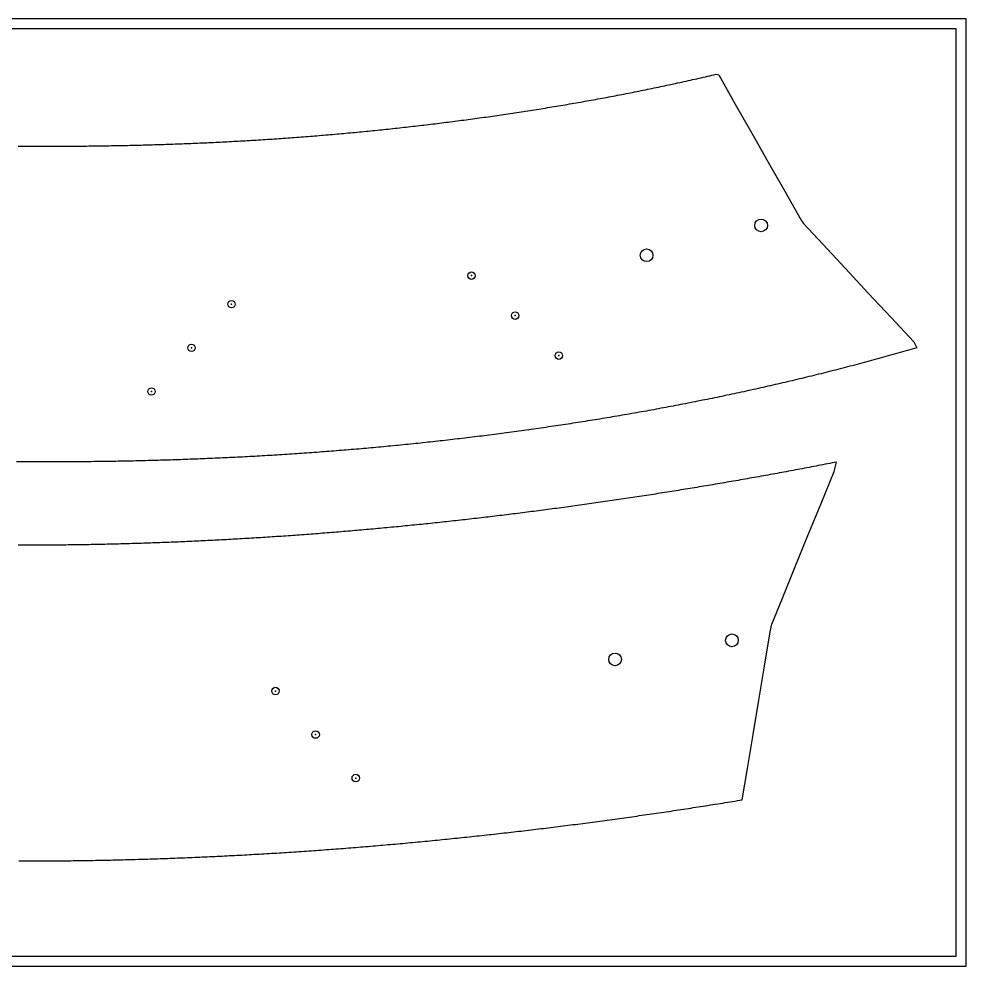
# Model space of a CAD drawing. Extents: x 15 to 497, y 19 to 601.
# Drawn here: x 185.66 to 233.66, y 18.99 to 66.99 of the extents above; entities that cross this region are included whole.
import ezdxf

# ---------------------------------------------------------------- set-up
doc = ezdxf.new("R2010")
doc.units = 0
doc.header["$PDMODE"] = 32
doc.header["$PDSIZE"] = 0.38
doc.layers.get('0').update_dxf_attribs({"linetype": 'CONTINUOUS'})
for name, color, linetype in [('CUT_SHEET', 1, 'CONTINUOUS'), ('DRILLING', 3, 'CONTINUOUS'), ('ENGRAVE', 4, 'CONTINUOUS')]:
    doc.layers.add(name, color=color, linetype=linetype)

# ---------------------------------------------------------------- blocks, each defined once
blk = doc.blocks.new('*U827')
at = {"layer": 'ENGRAVE'}
blk.add_point((0, 0), dxfattribs=at)
blk = doc.blocks.new('*U828')
at = {"layer": 'ENGRAVE', "color": 0, "linetype": 'BYBLOCK'}
for p in [(0, 0), (3, 0), (6, 0)]:
    blk.add_blockref('*U827', p, dxfattribs=at)
blk = doc.blocks.new('*U845')
at = {"layer": 'ENGRAVE'}
blk.add_point((0, 0), dxfattribs=at)
blk = doc.blocks.new('*U846')
at = {"layer": 'ENGRAVE', "color": 0, "linetype": 'BYBLOCK'}
for p in [(0, 0), (3, 0), (6, 0)]:
    blk.add_blockref('*U845', p, dxfattribs=at)
blk = doc.blocks.new('*U847')
at = {"layer": 'ENGRAVE'}
blk.add_point((0, 0), dxfattribs=at)
blk = doc.blocks.new('*U848')
at = {"layer": 'ENGRAVE', "color": 0, "linetype": 'BYBLOCK'}
for p in [(0, 0), (3, 0), (6, 0)]:
    blk.add_blockref('*U847', p, dxfattribs=at)

msp = doc.modelspace()

# ---------------------------------------------------------------- linework, layer by layer
for points in [[(185.614, 60.5474, 0), (185.729, 60.5463, 0), (185.845, 60.5454, 0), (185.961, 60.5445, 0), (186.076, 60.5437, 0), (186.192, 60.543, 0), (186.308, 60.5423, 0), (186.423, 60.5417, 0), (186.539, 60.5412, 0), (186.655, 60.5407, 0), (186.77, 60.5404, 0), (186.886, 60.5401, 0), (187.001, 60.5399, 0), (187.117, 60.5397, 0), (187.233, 60.5396, 0), (187.348, 60.5396, 0), (187.464, 60.5397, 0), (187.579, 60.5399, 0), (187.695, 60.5401, 0), (187.81, 60.5404, 0), (187.926, 60.5407, 0), (188.041, 60.5412, 0), (188.157, 60.5417, 0), (188.272, 60.5423, 0), (188.388, 60.543, 0), (188.503, 60.5437, 0), (188.618, 60.5445, 0), (188.734, 60.5454, 0), (188.849, 60.5464, 0), (188.964, 60.5474, 0), (189.08, 60.5485, 0), (189.195, 60.5497, 0), (189.31, 60.551, 0), (189.426, 60.5523, 0), (189.541, 60.5537, 0), (189.656, 60.5552, 0), (189.772, 60.5568, 0), (189.887, 60.5584, 0), (190.002, 60.5602, 0), (190.117, 60.562, 0), (190.233, 60.5638, 0), (190.348, 60.5658, 0), (190.463, 60.5678, 0), (190.578, 60.5699, 0), (190.693, 60.5721, 0), (190.808, 60.5743, 0), (190.923, 60.5767, 0), (191.039, 60.5791, 0), (191.154, 60.5815, 0), (191.269, 60.5841, 0), (191.384, 60.5867, 0), (191.499, 60.5894, 0), (191.614, 60.5922, 0), (191.729, 60.5951, 0), (191.844, 60.598, 0), (191.959, 60.6011, 0), (192.074, 60.6041, 0), (192.189, 60.6073, 0), (192.304, 60.6106, 0), (192.418, 60.6139, 0), (192.533, 60.6173, 0), (192.648, 60.6208, 0), (192.763, 60.6243, 0), (192.878, 60.628, 0), (192.993, 60.6317, 0), (193.108, 60.6355, 0), (193.222, 60.6394, 0), (193.337, 60.6433, 0), (193.452, 60.6473, 0), (193.567, 60.6514, 0), (193.681, 60.6556, 0), (193.796, 60.6599, 0), (193.911, 60.6642, 0), (194.025, 60.6686, 0), (194.14, 60.6731, 0), (194.255, 60.6777, 0), (194.369, 60.6824, 0), (194.484, 60.6871, 0), (194.598, 60.6919, 0), (194.713, 60.6968, 0), (194.827, 60.7018, 0), (194.942, 60.7068, 0), (195.056, 60.7119, 0), (195.171, 60.7172, 0), (195.285, 60.7224, 0), (195.4, 60.7278, 0), (195.514, 60.7333, 0), (195.628, 60.7388, 0), (195.743, 60.7444, 0), (195.857, 60.7501, 0), (195.972, 60.7558, 0), (196.086, 60.7617, 0), (196.2, 60.7676, 0), (196.314, 60.7736, 0), (196.429, 60.7797, 0), (196.543, 60.7859, 0), (196.657, 60.7921, 0), (196.771, 60.7985, 0), (196.885, 60.8049, 0), (197, 60.8114, 0), (197.114, 60.8179, 0), (197.228, 60.8246, 0), (197.342, 60.8313, 0), (197.456, 60.8381, 0), (197.57, 60.845, 0), (197.684, 60.852, 0), (197.798, 60.8591, 0), (197.912, 60.8662, 0), (198.026, 60.8734, 0), (198.14, 60.8807, 0), (198.254, 60.8881, 0), (198.368, 60.8956, 0), (198.482, 60.9031, 0), (198.596, 60.9107, 0), (198.71, 60.9185, 0), (198.824, 60.9262, 0), (198.937, 60.9341, 0), (199.051, 60.9421, 0), (199.165, 60.9501, 0), (199.279, 60.9582, 0), (199.392, 60.9664, 0), (199.506, 60.9747, 0), (199.62, 60.9831, 0), (199.734, 60.9915, 0), (199.847, 61.0001, 0), (199.961, 61.0087, 0), (200.075, 61.0174, 0), (200.188, 61.0261, 0), (200.302, 61.035, 0), (200.415, 61.0439, 0), (200.529, 61.053, 0), (200.642, 61.0621, 0), (200.756, 61.0713, 0), (200.869, 61.0806, 0), (200.983, 61.0899, 0), (201.096, 61.0994, 0), (201.21, 61.1089, 0), (201.323, 61.1185, 0), (201.437, 61.1282, 0), (201.55, 61.1379, 0), (201.663, 61.1478, 0), (201.777, 61.1577, 0), (201.89, 61.1678, 0), (202.003, 61.1779, 0), (202.117, 61.1881, 0), (202.23, 61.1984, 0), (202.343, 61.2087, 0), (202.456, 61.2192, 0), (202.57, 61.2297, 0), (202.683, 61.2403, 0), (202.796, 61.251, 0), (202.909, 61.2618, 0), (203.022, 61.2726, 0), (203.135, 61.2836, 0), (203.248, 61.2946, 0), (203.361, 61.3057, 0), (203.474, 61.3169, 0), (203.587, 61.3282, 0), (203.7, 61.3396, 0), (203.813, 61.351, 0), (203.926, 61.3626, 0), (204.039, 61.3742, 0), (204.152, 61.3859, 0), (204.265, 61.3977, 0), (204.378, 61.4096, 0), (204.491, 61.4216, 0), (204.604, 61.4336, 0), (204.717, 61.4457, 0), (204.829, 61.458, 0), (204.942, 61.4703, 0), (205.055, 61.4827, 0), (205.168, 61.4951, 0), (205.28, 61.5077, 0), (205.393, 61.5204, 0), (205.506, 61.5331, 0), (205.618, 61.5459, 0), (205.731, 61.5588, 0), (205.844, 61.5718, 0), (205.956, 61.5849, 0), (206.069, 61.598, 0), (206.181, 61.6113, 0), (206.294, 61.6246, 0), (206.406, 61.6381, 0), (206.519, 61.6516, 0), (206.631, 61.6652, 0), (206.744, 61.6788, 0), (206.856, 61.6926, 0), (206.969, 61.7065, 0), (207.081, 61.7204, 0), (207.194, 61.7344, 0), (207.306, 61.7485, 0), (207.418, 61.7627, 0), (207.531, 61.777, 0), (207.643, 61.7914, 0), (207.755, 61.8059, 0), (207.867, 61.8204, 0), (207.98, 61.835, 0), (208.092, 61.8498, 0), (208.204, 61.8646, 0), (208.316, 61.8795, 0), (208.428, 61.8945, 0), (208.541, 61.9095, 0), (208.653, 61.9247, 0), (208.765, 61.9399, 0), (208.877, 61.9553, 0), (208.989, 61.9707, 0), (209.101, 61.9862, 0), (209.213, 62.0018, 0), (209.325, 62.0174, 0), (209.437, 62.0332, 0), (209.549, 62.0491, 0), (209.661, 62.065, 0), (209.773, 62.081, 0), (209.884, 62.0971, 0), (209.996, 62.1133, 0), (210.108, 62.1296, 0), (210.22, 62.146, 0), (210.332, 62.1624, 0), (210.443, 62.179, 0), (210.555, 62.1956, 0), (210.667, 62.2123, 0), (210.778, 62.2291, 0), (210.89, 62.246, 0), (211.001, 62.263, 0), (211.113, 62.2801, 0), (211.224, 62.2973, 0), (211.336, 62.3145, 0), (211.447, 62.3318, 0), (211.559, 62.3493, 0), (211.67, 62.3668, 0), (211.782, 62.3844, 0), (211.893, 62.402, 0), (212.004, 62.4198, 0), (212.115, 62.4377, 0), (212.227, 62.4556, 0), (212.338, 62.4737, 0), (212.449, 62.4918, 0), (212.56, 62.51, 0), (212.671, 62.5283, 0), (212.782, 62.5467, 0), (212.893, 62.5652, 0), (213.004, 62.5837, 0), (213.115, 62.6024, 0), (213.226, 62.6211, 0), (213.337, 62.64, 0), (213.447, 62.6589, 0), (213.558, 62.6779, 0), (213.669, 62.697, 0), (213.779, 62.7162, 0), (213.89, 62.7354, 0), (214.001, 62.7548, 0), (214.111, 62.7743, 0), (214.222, 62.7938, 0), (214.332, 62.8134, 0), (214.443, 62.8331, 0), (214.553, 62.8529, 0), (214.663, 62.8728, 0), (214.773, 62.8928, 0), (214.884, 62.9129, 0), (214.994, 62.9331, 0), (215.104, 62.9533, 0), (215.214, 62.9736, 0), (215.324, 62.9941, 0), (215.434, 63.0146, 0), (215.544, 63.0352, 0), (215.654, 63.0559, 0), (215.764, 63.0767, 0), (215.874, 63.0976, 0), (215.984, 63.1186, 0), (216.093, 63.1396, 0), (216.203, 63.1608, 0), (216.313, 63.1821, 0), (216.422, 63.2034, 0), (216.532, 63.2248, 0), (216.642, 63.2464, 0), (216.751, 63.268, 0), (216.86, 63.2897, 0), (216.97, 63.3115, 0), (217.079, 63.3334, 0), (217.189, 63.3554, 0), (217.298, 63.3774, 0), (217.407, 63.3996, 0), (217.516, 63.4219, 0), (217.625, 63.4442, 0), (217.735, 63.4667, 0), (217.844, 63.4892, 0), (217.953, 63.5119, 0), (218.062, 63.5346, 0), (218.17, 63.5574, 0), (218.279, 63.5803, 0), (218.388, 63.6033, 0), (218.497, 63.6264, 0), (218.606, 63.6496, 0), (218.714, 63.6729, 0), (218.823, 63.6963, 0), (218.932, 63.7198, 0), (219.04, 63.7434, 0), (219.149, 63.767, 0), (219.257, 63.7908, 0), (219.366, 63.8147, 0), (219.474, 63.8386, 0), (219.582, 63.8626, 0), (219.691, 63.8868, 0), (219.799, 63.911, 0), (219.907, 63.9354, 0), (220.015, 63.9598, 0), (220.123, 63.9843, 0), (220.231, 64.0089, 0), (220.339, 64.0336, 0), (220.447, 64.0584, 0), (220.555, 64.0833, 0), (220.663, 64.1083, 0), (220.771, 64.1334, 0), (220.879, 64.1586, 0), (220.986, 64.1839, 0), (221.123, 64.1495, 0), (221.959, 62.6767, 0), (222.796, 61.2039, 0), (223.632, 59.731, 0), (224.468, 58.2582, 0), (225.305, 56.7854, 0)], [(225.305, 56.7854, 0), (225.419, 56.6236, 0), (226.394, 55.5757, 0), (227.548, 54.336, 0), (228.702, 53.0964, 0), (229.856, 51.8567, 0), (231.01, 50.6171, 0), (231.164, 50.3223, 0), (231.043, 50.2871, 0), (230.922, 50.2521, 0), (230.802, 50.2171, 0), (230.681, 50.1823, 0), (230.56, 50.1476, 0), (230.439, 50.113, 0), (230.318, 50.0786, 0), (230.197, 50.0442, 0), (230.076, 50.01, 0), (229.955, 49.9759, 0), (229.834, 49.942, 0), (229.712, 49.9082, 0), (229.591, 49.8744, 0), (229.47, 49.8409, 0), (229.349, 49.8074, 0), (229.227, 49.774, 0), (229.106, 49.7408, 0), (228.985, 49.7077, 0), (228.863, 49.6747, 0), (228.742, 49.6419, 0), (228.62, 49.6092, 0), (228.499, 49.5765, 0), (228.377, 49.5441, 0), (228.256, 49.5117, 0), (228.134, 49.4794, 0), (228.013, 49.4473, 0), (227.891, 49.4153, 0), (227.769, 49.3834, 0), (227.648, 49.3517, 0), (227.526, 49.32, 0), (227.404, 49.2885, 0), (227.282, 49.2571, 0), (227.161, 49.2258, 0), (227.039, 49.1946, 0), (226.917, 49.1636, 0), (226.795, 49.1327, 0), (226.673, 49.1019, 0), (226.551, 49.0712, 0), (226.429, 49.0406, 0), (226.307, 49.0102, 0), (226.185, 48.9798, 0), (226.063, 48.9496, 0), (225.941, 48.9195, 0), (225.818, 48.8895, 0), (225.696, 48.8597, 0), (225.574, 48.8299, 0), (225.452, 48.8003, 0), (225.33, 48.7708, 0), (225.207, 48.7414, 0), (225.085, 48.7121, 0), (224.963, 48.683, 0), (224.84, 48.6539, 0), (224.718, 48.625, 0), (224.595, 48.5962, 0), (224.473, 48.5675, 0), (224.35, 48.5389, 0), (224.228, 48.5105, 0), (224.105, 48.4821, 0), (223.983, 48.4539, 0), (223.86, 48.4258, 0), (223.738, 48.3978, 0), (223.615, 48.3699, 0), (223.492, 48.3421, 0), (223.37, 48.3144, 0), (223.247, 48.2869, 0), (223.124, 48.2595, 0), (223.001, 48.2322, 0), (222.879, 48.205, 0), (222.756, 48.1779, 0), (222.633, 48.1509, 0), (222.51, 48.124, 0), (222.387, 48.0973, 0), (222.264, 48.0707, 0), (222.141, 48.0441, 0), (222.019, 48.0177, 0), (221.896, 47.9914, 0), (221.773, 47.9652, 0), (221.65, 47.9392, 0), (221.526, 47.9132, 0), (221.403, 47.8873, 0), (221.28, 47.8616, 0), (221.157, 47.836, 0), (221.034, 47.8105, 0), (220.911, 47.7851, 0), (220.788, 47.7598, 0), (220.665, 47.7346, 0), (220.541, 47.7095, 0), (220.418, 47.6845, 0), (220.295, 47.6597, 0), (220.171, 47.6349, 0), (220.048, 47.6103, 0), (219.925, 47.5858, 0), (219.801, 47.5614, 0), (219.678, 47.5371, 0), (219.555, 47.5129, 0), (219.431, 47.4888, 0), (219.308, 47.4648, 0), (219.184, 47.4409, 0), (219.061, 47.4171, 0), (218.937, 47.3935, 0), (218.814, 47.3699, 0), (218.69, 47.3465, 0), (218.567, 47.3232, 0), (218.443, 47.2999, 0), (218.32, 47.2768, 0), (218.196, 47.2538, 0), (218.072, 47.2309, 0), (217.949, 47.2081, 0), (217.825, 47.1854, 0), (217.701, 47.1628, 0), (217.577, 47.1403, 0), (217.454, 47.118, 0), (217.33, 47.0957, 0), (217.206, 47.0735, 0), (217.082, 47.0515, 0), (216.959, 47.0295, 0), (216.835, 47.0077, 0), (216.711, 46.9859, 0), (216.587, 46.9643, 0), (216.463, 46.9428, 0), (216.339, 46.9213, 0), (216.215, 46.9, 0), (216.091, 46.8788, 0), (215.967, 46.8577, 0), (215.843, 46.8367, 0), (215.719, 46.8157, 0), (215.595, 46.7949, 0), (215.471, 46.7742, 0), (215.347, 46.7536, 0), (215.223, 46.7331, 0), (215.099, 46.7127, 0), (214.975, 46.6924, 0), (214.851, 46.6723, 0), (214.727, 46.6522, 0), (214.603, 46.6322, 0), (214.478, 46.6123, 0), (214.354, 46.5925, 0), (214.23, 46.5728, 0), (214.106, 46.5532, 0), (213.982, 46.5338, 0), (213.857, 46.5144, 0), (213.733, 46.4951, 0), (213.609, 46.4759, 0), (213.485, 46.4568, 0), (213.36, 46.4379, 0), (213.236, 46.419, 0), (213.112, 46.4002, 0), (212.987, 46.3815, 0), (212.863, 46.3629, 0), (212.739, 46.3444, 0), (212.614, 46.3261, 0), (212.49, 46.3078, 0), (212.365, 46.2896, 0), (212.241, 46.2715, 0), (212.116, 46.2535, 0), (211.992, 46.2356, 0), (211.867, 46.2179, 0), (211.743, 46.2002, 0), (211.619, 46.1826, 0), (211.494, 46.1651, 0), (211.369, 46.1477, 0), (211.245, 46.1304, 0), (211.12, 46.1132, 0), (210.996, 46.0961, 0), (210.871, 46.0791, 0), (210.747, 46.0622, 0), (210.622, 46.0454, 0), (210.497, 46.0287, 0), (210.373, 46.0121, 0), (210.248, 45.9956, 0), (210.123, 45.9792, 0), (209.999, 45.9629, 0), (209.874, 45.9466, 0), (209.749, 45.9305, 0), (209.625, 45.9145, 0), (209.5, 45.8986, 0), (209.375, 45.8828, 0), (209.25, 45.867, 0), (209.126, 45.8514, 0), (209.001, 45.8359, 0), (208.876, 45.8204, 0), (208.751, 45.8051, 0), (208.626, 45.7899, 0), (208.502, 45.7747, 0), (208.377, 45.7597, 0), (208.252, 45.7447, 0), (208.127, 45.7299, 0), (208.002, 45.7151, 0), (207.877, 45.7004, 0), (207.752, 45.6859, 0), (207.628, 45.6714, 0), (207.503, 45.657, 0), (207.378, 45.6428, 0), (207.253, 45.6286, 0), (207.128, 45.6145, 0), (207.003, 45.6005, 0), (206.878, 45.5866, 0), (206.753, 45.5728, 0), (206.628, 45.5591, 0), (206.503, 45.5455, 0), (206.378, 45.532, 0), (206.253, 45.5186, 0), (206.128, 45.5053, 0), (206.003, 45.4921, 0), (205.878, 45.479, 0), (205.753, 45.4659, 0), (205.628, 45.453, 0), (205.503, 45.4402, 0), (205.377, 45.4274, 0), (205.252, 45.4148, 0), (205.127, 45.4022, 0), (205.002, 45.3898, 0), (204.877, 45.3774, 0), (204.752, 45.3652, 0), (204.627, 45.353, 0), (204.501, 45.3409, 0), (204.376, 45.3289, 0), (204.251, 45.317, 0), (204.126, 45.3052, 0), (204.001, 45.2935, 0), (203.876, 45.2819, 0), (203.75, 45.2704, 0), (203.625, 45.259, 0), (203.5, 45.2477, 0), (203.375, 45.2365, 0), (203.249, 45.2253, 0), (203.124, 45.2143, 0), (202.999, 45.2033, 0), (202.874, 45.1925, 0), (202.748, 45.1817, 0), (202.623, 45.1711, 0), (202.498, 45.1605, 0), (202.372, 45.15, 0), (202.247, 45.1396, 0), (202.122, 45.1293, 0), (201.996, 45.1191, 0), (201.871, 45.109, 0), (201.746, 45.099, 0), (201.62, 45.0891, 0), (201.495, 45.0793, 0), (201.37, 45.0695, 0), (201.244, 45.0599, 0), (201.119, 45.0503, 0), (200.993, 45.0409, 0), (200.868, 45.0315, 0), (200.743, 45.0223, 0), (200.617, 45.0131, 0), (200.492, 45.004, 0), (200.366, 44.995, 0), (200.241, 44.9861, 0), (200.116, 44.9773, 0), (199.99, 44.9685, 0), (199.865, 44.9599, 0), (199.739, 44.9514, 0), (199.614, 44.9429, 0), (199.488, 44.9346, 0), (199.363, 44.9263, 0), (199.237, 44.9181, 0), (199.112, 44.91, 0), (198.986, 44.9021, 0), (198.861, 44.8942, 0), (198.735, 44.8863, 0), (198.61, 44.8786, 0), (198.484, 44.871, 0), (198.359, 44.8634, 0), (198.233, 44.856, 0), (198.108, 44.8486, 0), (197.982, 44.8414, 0), (197.857, 44.8342, 0), (197.731, 44.8271, 0), (197.605, 44.8201, 0), (197.48, 44.8132, 0), (197.354, 44.8063, 0), (197.229, 44.7996, 0), (197.103, 44.793, 0), (196.977, 44.7864, 0), (196.852, 44.7799, 0), (196.726, 44.7735, 0), (196.601, 44.7673, 0), (196.475, 44.761, 0), (196.349, 44.7549, 0), (196.224, 44.7489, 0), (196.098, 44.743, 0), (195.973, 44.7371, 0), (195.847, 44.7314, 0), (195.721, 44.7257, 0), (195.596, 44.7201, 0), (195.47, 44.7146, 0), (195.344, 44.7092, 0), (195.219, 44.7039, 0), (195.093, 44.6986, 0), (194.967, 44.6935, 0), (194.842, 44.6884, 0), (194.716, 44.6834, 0), (194.59, 44.6785, 0), (194.465, 44.6737, 0), (194.339, 44.669, 0), (194.213, 44.6644, 0), (194.088, 44.6598, 0), (193.962, 44.6554, 0), (193.836, 44.651, 0), (193.711, 44.6467, 0), (193.585, 44.6425, 0), (193.459, 44.6384, 0), (193.333, 44.6344, 0), (193.208, 44.6304, 0), (193.082, 44.6266, 0), (192.956, 44.6228, 0), (192.831, 44.6191, 0), (192.705, 44.6155, 0), (192.579, 44.612, 0), (192.453, 44.6086, 0), (192.328, 44.6052, 0), (192.202, 44.602, 0), (192.076, 44.5988, 0), (191.951, 44.5957, 0), (191.825, 44.5927, 0), (191.699, 44.5898, 0), (191.573, 44.5869, 0), (191.448, 44.5842, 0), (191.322, 44.5815, 0), (191.196, 44.5789, 0), (191.07, 44.5764, 0), (190.945, 44.574, 0), (190.819, 44.5716, 0), (190.693, 44.5694, 0), (190.567, 44.5672, 0), (190.442, 44.5651, 0), (190.316, 44.5631, 0), (190.19, 44.5612, 0), (190.064, 44.5594, 0), (189.938, 44.5576, 0), (189.813, 44.5559, 0), (189.687, 44.5544, 0), (189.561, 44.5528, 0), (189.435, 44.5514, 0), (189.31, 44.5501, 0), (189.184, 44.5488, 0), (189.058, 44.5476, 0), (188.932, 44.5465, 0), (188.807, 44.5455, 0), (188.681, 44.5446, 0), (188.555, 44.5437, 0), (188.429, 44.543, 0), (188.303, 44.5423, 0), (188.178, 44.5417, 0), (188.052, 44.5411, 0), (187.926, 44.5407, 0), (187.8, 44.5403, 0), (187.675, 44.5401, 0), (187.549, 44.5399, 0), (187.423, 44.5397, 0), (187.297, 44.5397, 0), (187.171, 44.5397, 0), (187.046, 44.5398, 0), (186.92, 44.54, 0), (186.794, 44.5403, 0), (186.668, 44.5407, 0), (186.543, 44.5411, 0), (186.417, 44.5416, 0), (186.291, 44.5422, 0), (186.165, 44.5429, 0), (186.04, 44.5437, 0), (185.914, 44.5445, 0), (185.788, 44.5454, 0), (185.662, 44.5464, 0), (185.536, 44.5475, 0)], [(185.642, 24.3141, 0), (185.768, 24.3139, 0), (185.894, 24.3139, 0), (186.02, 24.3139, 0), (186.145, 24.314, 0), (186.271, 24.3142, 0), (186.397, 24.3145, 0), (186.523, 24.3149, 0), (186.648, 24.3153, 0), (186.774, 24.3158, 0), (186.9, 24.3164, 0), (187.026, 24.3171, 0), (187.152, 24.3178, 0), (187.277, 24.3187, 0), (187.403, 24.3196, 0), (187.529, 24.3206, 0), (187.655, 24.3217, 0), (187.78, 24.3228, 0), (187.906, 24.324, 0), (188.032, 24.3254, 0), (188.158, 24.3268, 0), (188.283, 24.3282, 0), (188.409, 24.3298, 0), (188.535, 24.3314, 0), (188.661, 24.3331, 0), (188.787, 24.3349, 0), (188.912, 24.3368, 0), (189.038, 24.3387, 0), (189.164, 24.3407, 0), (189.29, 24.3428, 0), (189.415, 24.345, 0), (189.541, 24.3473, 0), (189.667, 24.3496, 0), (189.793, 24.352, 0), (189.918, 24.3545, 0), (190.044, 24.3571, 0), (190.17, 24.3597, 0), (190.295, 24.3624, 0), (190.421, 24.3652, 0), (190.547, 24.3681, 0), (190.673, 24.3711, 0), (190.798, 24.3741, 0), (190.924, 24.3772, 0), (191.05, 24.3804, 0), (191.176, 24.3837, 0), (191.301, 24.387, 0), (191.427, 24.3904, 0), (191.553, 24.3939, 0), (191.678, 24.3975, 0), (191.804, 24.4011, 0), (191.93, 24.4049, 0), (192.055, 24.4087, 0), (192.181, 24.4125, 0), (192.307, 24.4165, 0), (192.433, 24.4205, 0), (192.558, 24.4246, 0), (192.684, 24.4288, 0), (192.81, 24.4331, 0), (192.935, 24.4374, 0), (193.061, 24.4418, 0), (193.187, 24.4463, 0), (193.312, 24.4509, 0), (193.438, 24.4555, 0), (193.564, 24.4602, 0), (193.689, 24.465, 0), (193.815, 24.4699, 0), (193.941, 24.4748, 0), (194.066, 24.4798, 0), (194.192, 24.4849, 0), (194.317, 24.4901, 0), (194.443, 24.4953, 0), (194.569, 24.5006, 0), (194.694, 24.506, 0), (194.82, 24.5115, 0), (194.946, 24.517, 0), (195.071, 24.5226, 0), (195.197, 24.5283, 0), (195.322, 24.5341, 0), (195.448, 24.5399, 0), (195.574, 24.5458, 0), (195.699, 24.5518, 0), (195.825, 24.5579, 0), (195.95, 24.564, 0), (196.076, 24.5702, 0), (196.202, 24.5765, 0), (196.327, 24.5829, 0), (196.453, 24.5893, 0), (196.578, 24.5958, 0), (196.704, 24.6024, 0), (196.83, 24.609, 0), (196.955, 24.6158, 0), (197.081, 24.6226, 0), (197.206, 24.6294, 0), (197.332, 24.6364, 0), (197.457, 24.6434, 0), (197.583, 24.6505, 0), (197.708, 24.6577, 0), (197.834, 24.6649, 0), (197.959, 24.6722, 0), (198.085, 24.6796, 0), (198.211, 24.6871, 0), (198.336, 24.6946, 0), (198.462, 24.7022, 0), (198.587, 24.7099, 0), (198.713, 24.7176, 0), (198.838, 24.7254, 0), (198.964, 24.7333, 0), (199.089, 24.7413, 0), (199.215, 24.7493, 0), (199.34, 24.7575, 0), (199.465, 24.7656, 0), (199.591, 24.7739, 0), (199.716, 24.7822, 0), (199.842, 24.7906, 0), (199.967, 24.7991, 0), (200.093, 24.8076, 0), (200.218, 24.8163, 0), (200.344, 24.8249, 0), (200.469, 24.8337, 0), (200.595, 24.8425, 0), (200.72, 24.8514, 0), (200.845, 24.8604, 0), (200.971, 24.8694, 0), (201.096, 24.8786, 0), (201.222, 24.8877, 0), (201.347, 24.897, 0), (201.472, 24.9063, 0), (201.598, 24.9157, 0), (201.723, 24.9252, 0), (201.849, 24.9347, 0), (201.974, 24.9443, 0), (202.099, 24.954, 0), (202.225, 24.9638, 0), (202.35, 24.9736, 0), (202.475, 24.9835, 0), (202.601, 24.9935, 0), (202.726, 25.0035, 0), (202.851, 25.0136, 0), (202.977, 25.0238, 0), (203.102, 25.034, 0), (203.227, 25.0443, 0), (203.353, 25.0547, 0), (203.478, 25.0652, 0), (203.603, 25.0757, 0), (203.729, 25.0863, 0), (203.854, 25.0969, 0), (203.979, 25.1077, 0), (204.104, 25.1185, 0), (204.23, 25.1293, 0), (204.355, 25.1403, 0), (204.48, 25.1513, 0), (204.605, 25.1624, 0), (204.731, 25.1735, 0), (204.856, 25.1847, 0), (204.981, 25.196, 0), (205.106, 25.2074, 0), (205.232, 25.2188, 0), (205.357, 25.2303, 0), (205.482, 25.2418, 0), (205.607, 25.2535, 0), (205.732, 25.2652, 0), (205.858, 25.2769, 0), (205.983, 25.2888, 0), (206.108, 25.3007, 0), (206.233, 25.3126, 0), (206.358, 25.3247, 0), (206.483, 25.3368, 0), (206.609, 25.349, 0), (206.734, 25.3612, 0), (206.859, 25.3735, 0), (206.984, 25.3859, 0), (207.109, 25.3983, 0), (207.234, 25.4109, 0), (207.359, 25.4234, 0), (207.484, 25.4361, 0), (207.609, 25.4488, 0), (207.735, 25.4616, 0), (207.86, 25.4744, 0), (207.985, 25.4874, 0), (208.11, 25.5004, 0), (208.235, 25.5134, 0), (208.36, 25.5265, 0), (208.485, 25.5397, 0), (208.61, 25.553, 0), (208.735, 25.5663, 0), (208.86, 25.5797, 0), (208.985, 25.5932, 0), (209.11, 25.6067, 0), (209.235, 25.6203, 0), (209.36, 25.634, 0), (209.485, 25.6477, 0), (209.61, 25.6615, 0), (209.735, 25.6753, 0), (209.86, 25.6893, 0), (209.985, 25.7033, 0), (210.11, 25.7173, 0), (210.235, 25.7315, 0), (210.36, 25.7457, 0), (210.485, 25.7599, 0), (210.61, 25.7743, 0), (210.734, 25.7887, 0), (210.859, 25.8031, 0), (210.984, 25.8177, 0), (211.109, 25.8322, 0), (211.234, 25.8469, 0), (211.359, 25.8616, 0), (211.484, 25.8764, 0), (211.609, 25.8913, 0), (211.733, 25.9062, 0), (211.858, 25.9212, 0), (211.983, 25.9363, 0), (212.108, 25.9514, 0), (212.233, 25.9666, 0), (212.358, 25.9819, 0), (212.482, 25.9972, 0), (212.607, 26.0126, 0), (212.732, 26.028, 0), (212.857, 26.0435, 0), (212.982, 26.0591, 0), (213.106, 26.0748, 0), (213.231, 26.0905, 0), (213.356, 26.1063, 0), (213.481, 26.1221, 0), (213.605, 26.138, 0), (213.73, 26.154, 0), (213.855, 26.1701, 0), (213.979, 26.1862, 0), (214.104, 26.2023, 0), (214.229, 26.2186, 0), (214.353, 26.2349, 0), (214.478, 26.2513, 0), (214.603, 26.2677, 0), (214.727, 26.2842, 0), (214.852, 26.3008, 0), (214.977, 26.3174, 0), (215.101, 26.3341, 0), (215.226, 26.3508, 0), (215.351, 26.3677, 0), (215.475, 26.3845, 0), (215.6, 26.4015, 0), (215.724, 26.4185, 0), (215.849, 26.4356, 0), (215.974, 26.4527, 0), (216.098, 26.47, 0), (216.223, 26.4872, 0), (216.347, 26.5046, 0), (216.472, 26.522, 0), (216.596, 26.5394, 0), (216.721, 26.557, 0), (216.845, 26.5746, 0), (216.97, 26.5922, 0), (217.094, 26.61, 0), (217.219, 26.6277, 0), (217.343, 26.6456, 0), (217.468, 26.6635, 0), (217.592, 26.6815, 0), (217.717, 26.6995, 0), (217.841, 26.7176, 0), (217.965, 26.7358, 0), (218.09, 26.754, 0), (218.214, 26.7723, 0), (218.339, 26.7907, 0), (218.463, 26.8091, 0), (218.587, 26.8276, 0), (218.712, 26.8462, 0), (218.836, 26.8648, 0), (218.96, 26.8835, 0), (219.085, 26.9022, 0), (219.209, 26.921, 0), (219.333, 26.9399, 0), (219.458, 26.9588, 0), (219.582, 26.9778, 0), (219.706, 26.9968, 0), (219.831, 27.016, 0), (219.955, 27.0351, 0), (220.079, 27.0544, 0), (220.203, 27.0737, 0), (220.328, 27.0931, 0), (220.452, 27.1125, 0), (220.576, 27.132, 0), (220.7, 27.1515, 0), (220.825, 27.1712, 0), (220.949, 27.1908, 0), (221.073, 27.2106, 0), (221.197, 27.2304, 0), (221.321, 27.2503, 0), (221.445, 27.2702, 0), (221.57, 27.2902, 0), (221.694, 27.3102, 0), (221.818, 27.3304, 0), (221.942, 27.3505, 0), (222.066, 27.3708, 0), (222.19, 27.3911, 0), (222.314, 27.4115, 0), (222.585, 28.9926, 0), (222.871, 30.7246, 0), (223.156, 32.4566, 0), (223.441, 34.1886, 0), (223.727, 35.9206, 0), (223.806, 36.3099, 0), (224.315, 37.5565, 0), (224.979, 39.1811, 0), (225.644, 40.8058, 0), (226.309, 42.4304, 0), (226.973, 44.055, 0), (227.094, 44.5306, 0), (226.978, 44.5079, 0), (226.862, 44.4852, 0), (226.746, 44.4626, 0), (226.63, 44.44, 0), (226.514, 44.4175, 0), (226.398, 44.395, 0), (226.282, 44.3726, 0), (226.167, 44.3503, 0), (226.051, 44.328, 0), (225.935, 44.3058, 0), (225.819, 44.2836, 0), (225.703, 44.2615, 0), (225.587, 44.2394, 0), (225.471, 44.2174, 0), (225.355, 44.1955, 0), (225.239, 44.1736, 0), (225.123, 44.1518, 0), (225.007, 44.13, 0), (224.891, 44.1083, 0), (224.775, 44.0866, 0), (224.659, 44.065, 0), (224.543, 44.0435, 0), (224.427, 44.022, 0), (224.311, 44.0006, 0), (224.195, 43.9792, 0), (224.079, 43.9579, 0), (223.963, 43.9366, 0), (223.847, 43.9154, 0), (223.731, 43.8943, 0), (223.615, 43.8732, 0), (223.499, 43.8522, 0), (223.383, 43.8312, 0), (223.267, 43.8103, 0), (223.151, 43.7895, 0), (223.034, 43.7687, 0), (222.918, 43.7479, 0), (222.802, 43.7272, 0), (222.686, 43.7066, 0), (222.57, 43.6861, 0), (222.454, 43.6656, 0), (222.338, 43.6451, 0), (222.222, 43.6247, 0), (222.106, 43.6044, 0), (221.99, 43.5841, 0), (221.874, 43.5639, 0), (221.757, 43.5437, 0), (221.641, 43.5236, 0), (221.525, 43.5036, 0), (221.409, 43.4836, 0), (221.293, 43.4637, 0), (221.177, 43.4438, 0), (221.061, 43.424, 0), (220.944, 43.4043, 0), (220.828, 43.3846, 0), (220.712, 43.3649, 0), (220.596, 43.3454, 0), (220.48, 43.3259, 0), (220.364, 43.3064, 0), (220.247, 43.287, 0), (220.131, 43.2677, 0), (220.015, 43.2484, 0), (219.899, 43.2292, 0), (219.783, 43.21, 0), (219.666, 43.1909, 0), (219.55, 43.1718, 0), (219.434, 43.1529, 0), (219.318, 43.1339, 0), (219.202, 43.1151, 0), (219.085, 43.0963, 0), (218.969, 43.0775, 0), (218.853, 43.0588, 0), (218.737, 43.0402, 0), (218.62, 43.0216, 0), (218.504, 43.0031, 0), (218.388, 42.9846, 0), (218.272, 42.9662, 0), (218.155, 42.9479, 0), (218.039, 42.9296, 0), (217.923, 42.9114, 0), (217.807, 42.8933, 0), (217.69, 42.8752, 0), (217.574, 42.8571, 0), (217.458, 42.8391, 0), (217.342, 42.8212, 0), (217.225, 42.8034, 0), (217.109, 42.7856, 0), (216.993, 42.7678, 0), (216.876, 42.7501, 0), (216.76, 42.7325, 0), (216.644, 42.715, 0), (216.528, 42.6975, 0), (216.411, 42.68, 0), (216.295, 42.6626, 0), (216.179, 42.6453, 0), (216.062, 42.6281, 0), (215.946, 42.6109, 0), (215.83, 42.5937, 0), (215.713, 42.5766, 0), (215.597, 42.5596, 0), (215.481, 42.5427, 0), (215.364, 42.5258, 0), (215.248, 42.5089, 0), (215.132, 42.4921, 0), (215.015, 42.4754, 0), (214.899, 42.4588, 0), (214.783, 42.4422, 0), (214.666, 42.4256, 0), (214.55, 42.4092, 0), (214.434, 42.3927, 0), (214.317, 42.3764, 0), (214.201, 42.3601, 0), (214.084, 42.3439, 0), (213.968, 42.3277, 0), (213.852, 42.3116, 0), (213.735, 42.2955, 0), (213.619, 42.2795, 0), (213.503, 42.2636, 0), (213.386, 42.2477, 0), (213.27, 42.2319, 0), (213.153, 42.2162, 0), (213.037, 42.2005, 0), (212.921, 42.1849, 0), (212.804, 42.1693, 0), (212.688, 42.1538, 0), (212.571, 42.1383, 0), (212.455, 42.123, 0), (212.339, 42.1076, 0), (212.222, 42.0924, 0), (212.106, 42.0772, 0), (211.989, 42.062, 0), (211.873, 42.047, 0), (211.757, 42.032, 0), (211.64, 42.017, 0), (211.524, 42.0021, 0), (211.407, 41.9873, 0), (211.291, 41.9725, 0), (211.174, 41.9578, 0), (211.058, 41.9431, 0), (210.942, 41.9286, 0), (210.825, 41.914, 0), (210.709, 41.8996, 0), (210.592, 41.8852, 0), (210.476, 41.8708, 0), (210.359, 41.8566, 0), (210.243, 41.8423, 0), (210.127, 41.8282, 0), (210.01, 41.8141, 0), (209.894, 41.8001, 0), (209.777, 41.7861, 0), (209.661, 41.7722, 0), (209.544, 41.7584, 0), (209.428, 41.7446, 0), (209.311, 41.7309, 0), (209.195, 41.7172, 0), (209.078, 41.7036, 0), (208.962, 41.6901, 0), (208.846, 41.6766, 0), (208.729, 41.6632, 0), (208.613, 41.6499, 0), (208.496, 41.6366, 0), (208.38, 41.6234, 0), (208.263, 41.6102, 0), (208.147, 41.5972, 0), (208.03, 41.5841, 0), (207.914, 41.5712, 0), (207.797, 41.5583, 0), (207.681, 41.5454, 0), (207.564, 41.5327, 0), (207.448, 41.5199, 0), (207.332, 41.5073, 0), (207.215, 41.4947, 0), (207.099, 41.4822, 0), (206.982, 41.4697, 0), (206.866, 41.4573, 0), (206.749, 41.445, 0), (206.633, 41.4327, 0), (206.516, 41.4205, 0), (206.4, 41.4084, 0), (206.283, 41.3963, 0), (206.167, 41.3843, 0), (206.05, 41.3724, 0), (205.934, 41.3605, 0), (205.818, 41.3487, 0), (205.701, 41.3369, 0), (205.585, 41.3252, 0), (205.468, 41.3136, 0), (205.352, 41.302, 0), (205.235, 41.2905, 0), (205.119, 41.2791, 0), (205.002, 41.2677, 0), (204.886, 41.2564, 0), (204.769, 41.2452, 0), (204.653, 41.234, 0), (204.537, 41.2229, 0), (204.42, 41.2118, 0), (204.304, 41.2009, 0), (204.187, 41.1899, 0), (204.071, 41.1791, 0), (203.954, 41.1683, 0), (203.838, 41.1576, 0), (203.721, 41.1469, 0), (203.605, 41.1363, 0), (203.489, 41.1258, 0), (203.372, 41.1153, 0), (203.256, 41.1049, 0), (203.139, 41.0946, 0), (203.023, 41.0843, 0), (202.906, 41.0741, 0), (202.79, 41.064, 0), (202.674, 41.0539, 0), (202.557, 41.0439, 0), (202.441, 41.034, 0), (202.324, 41.0241, 0), (202.208, 41.0143, 0), (202.091, 41.0045, 0), (201.975, 40.9949, 0), (201.859, 40.9853, 0), (201.742, 40.9757, 0), (201.626, 40.9662, 0), (201.509, 40.9568, 0), (201.393, 40.9475, 0), (201.277, 40.9382, 0), (201.16, 40.929, 0), (201.044, 40.9198, 0), (200.927, 40.9107, 0), (200.811, 40.9017, 0), (200.695, 40.8928, 0), (200.578, 40.8839, 0), (200.462, 40.8751, 0), (200.346, 40.8663, 0), (200.229, 40.8576, 0), (200.113, 40.849, 0), (199.996, 40.8404, 0), (199.88, 40.832, 0), (199.764, 40.8235, 0), (199.647, 40.8152, 0), (199.531, 40.8069, 0), (199.415, 40.7987, 0), (199.298, 40.7905, 0), (199.182, 40.7824, 0), (199.066, 40.7744, 0), (198.949, 40.7665, 0), (198.833, 40.7586, 0), (198.717, 40.7508, 0), (198.6, 40.743, 0), (198.484, 40.7353, 0), (198.368, 40.7277, 0), (198.251, 40.7202, 0), (198.135, 40.7127, 0), (198.019, 40.7053, 0), (197.903, 40.6979, 0), (197.786, 40.6907, 0), (197.67, 40.6835, 0), (197.554, 40.6763, 0), (197.437, 40.6692, 0), (197.321, 40.6622, 0), (197.205, 40.6553, 0), (197.089, 40.6484, 0), (196.972, 40.6416, 0), (196.856, 40.6349, 0), (196.74, 40.6282, 0), (196.624, 40.6216, 0), (196.507, 40.6151, 0), (196.391, 40.6086, 0), (196.275, 40.6022, 0), (196.159, 40.5959, 0), (196.043, 40.5897, 0), (195.926, 40.5835, 0), (195.81, 40.5774, 0), (195.694, 40.5713, 0), (195.578, 40.5653, 0), (195.462, 40.5594, 0), (195.345, 40.5536, 0), (195.229, 40.5478, 0), (195.113, 40.5421, 0), (194.997, 40.5365, 0), (194.881, 40.5309, 0), (194.765, 40.5254, 0), (194.648, 40.52, 0), (194.532, 40.5146, 0), (194.416, 40.5093, 0), (194.3, 40.5041, 0), (194.184, 40.4989, 0), (194.068, 40.4938, 0), (193.952, 40.4888, 0), (193.836, 40.4839, 0), (193.719, 40.479, 0), (193.603, 40.4742, 0), (193.487, 40.4695, 0), (193.371, 40.4648, 0), (193.255, 40.4602, 0), (193.139, 40.4557, 0), (193.023, 40.4512, 0), (192.907, 40.4468, 0), (192.791, 40.4425, 0), (192.675, 40.4382, 0), (192.559, 40.4341, 0), (192.443, 40.43, 0), (192.327, 40.4259, 0), (192.211, 40.4219, 0), (192.095, 40.4181, 0), (191.979, 40.4142, 0), (191.863, 40.4105, 0), (191.747, 40.4068, 0), (191.631, 40.4032, 0), (191.515, 40.3996, 0), (191.399, 40.3961, 0), (191.283, 40.3927, 0), (191.167, 40.3894, 0), (191.051, 40.3861, 0), (190.935, 40.3829, 0), (190.819, 40.3798, 0), (190.703, 40.3768, 0), (190.587, 40.3738, 0), (190.472, 40.3709, 0), (190.356, 40.368, 0), (190.24, 40.3653, 0), (190.124, 40.3626, 0), (190.008, 40.36, 0), (189.892, 40.3574, 0), (189.776, 40.3549, 0), (189.661, 40.3525, 0), (189.545, 40.3502, 0), (189.429, 40.3479, 0), (189.313, 40.3457, 0), (189.197, 40.3436, 0), (189.081, 40.3416, 0), (188.966, 40.3396, 0), (188.85, 40.3377, 0), (188.734, 40.3359, 0), (188.618, 40.3341, 0), (188.503, 40.3324, 0), (188.387, 40.3308, 0), (188.271, 40.3293, 0), (188.156, 40.3278, 0), (188.04, 40.3264, 0), (187.924, 40.3251, 0), (187.808, 40.3238, 0), (187.693, 40.3226, 0), (187.577, 40.3215, 0), (187.462, 40.3205, 0), (187.346, 40.3196, 0), (187.23, 40.3187, 0), (187.115, 40.3179, 0), (186.999, 40.3171, 0), (186.884, 40.3165, 0), (186.768, 40.3159, 0), (186.652, 40.3154, 0), (186.537, 40.3149, 0), (186.421, 40.3146, 0), (186.306, 40.3143, 0), (186.19, 40.3141, 0), (186.075, 40.3139, 0), (185.959, 40.3138, 0), (185.844, 40.3138, 0), (185.728, 40.3139, 0), (185.613, 40.3141, 0)]]:
    msp.add_polyline3d(points)
at = {"layer": 'CUT_SHEET'}
for points in [[(137.6559, 66.9881), (137.6559, 18.9881), (233.6559, 18.9881), (233.6559, 66.9881)], [(138.1559, 66.4881), (138.1559, 19.4881), (233.1559, 19.4881), (233.1559, 66.4881)]]:
    msp.add_lwpolyline(points, close=True, dxfattribs=at)
at = {"layer": 'DRILLING'}
for centre in [(223.2709, 56.5235), (217.4643, 55.0121), (221.789, 35.4969), (215.8673, 34.531)]:
    msp.add_circle(centre, 0.3225, dxfattribs=at)

# ---------------------------------------------------------------- block references
at = {"layer": 'ENGRAVE', "xscale": -1}
for name, p, rotation in [('*U848', (213.0181, 49.9256), 317.520854804506), ('*U846', (192.3756, 48.1078), 227.5208548045061)]:
    msp.add_blockref(name, p, dxfattribs=dict(at, rotation=rotation))
at = {"layer": 'ENGRAVE', "rotation": 132.6965740703821}
msp.add_blockref('*U828', (202.7264, 28.5147), dxfattribs=at)

doc.saveas('drawing.dxf')
